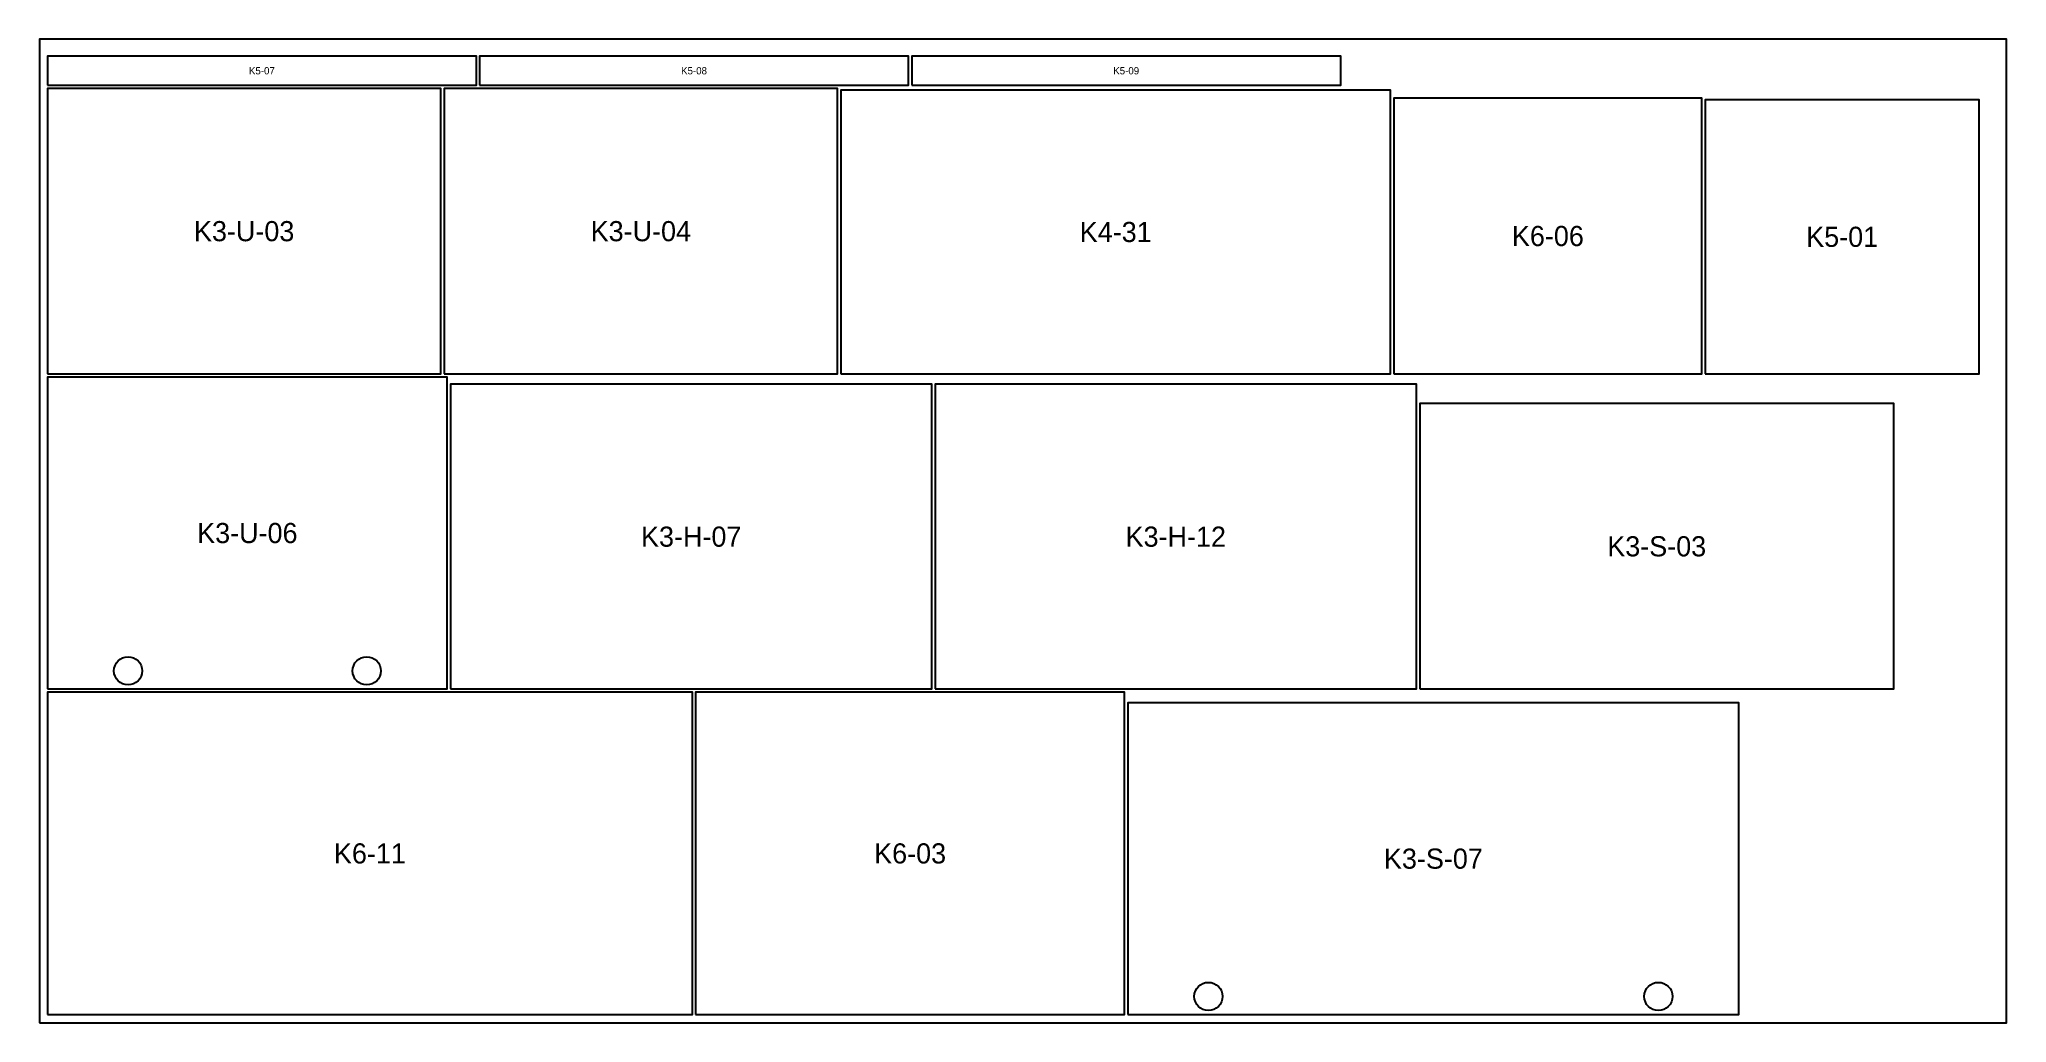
# Model space of a CAD drawing. Header units: millimetres. Extents: x 0 to 2440, y 0 to 1220.
import ezdxf
from ezdxf.enums import TextEntityAlignment as Align

# ---------------------------------------------------------------- set-up
doc = ezdxf.new("R2010")
doc.units = ezdxf.units.MM

msp = doc.modelspace()

# ---------------------------------------------------------------- linework, layer by layer
at = {"layer": 'CUT'}
for points in [[(10, 1163), (542, 1163), (542, 1199), (10, 1199)], [(546, 1163), (1078, 1163), (1078, 1199), (546, 1199)], [(1082, 1163), (1614, 1163), (1614, 1199), (1082, 1199)], [(10, 805), (498, 805), (498, 1159), (10, 1159)], [(502, 805), (990, 805), (990, 1159), (502, 1159)], [(994, 805), (1676, 805), (1676, 1157), (994, 1157)], [(1680, 805), (2062, 805), (2062, 1147), (1680, 1147)], [(2066, 805), (2406, 805), (2406, 1145), (2066, 1145)], [(10, 414), (506, 414), (506, 801), (10, 801)], [(510, 414), (1107, 414), (1107, 792), (510, 792)], [(1111, 414), (1708, 414), (1708, 792), (1111, 792)], [(1712, 414), (2300, 414), (2300, 768), (1712, 768)], [(10, 10), (810, 10), (810, 410), (10, 410)], [(814, 10), (1346, 10), (1346, 410), (814, 410)], [(1350, 10), (2108, 10), (2108, 397), (1350, 397)]]:
    msp.add_lwpolyline(points, close=True, dxfattribs=at)
at = {"layer": 'DRILL_D35_Z13_FACEB'}
for centre in [(110, 436.5), (406, 436.5), (1450, 32.5), (2008, 32.5)]:
    msp.add_circle(centre, 17.5, dxfattribs=at)
at = {"layer": 'SHEET'}
msp.add_lwpolyline([(0, 0), (2440, 0), (2440, 1220), (0, 1220)], close=True, dxfattribs=at)

# ---------------------------------------------------------------- texts
at = {"layer": 'LABEL'}
for s, height, p in [('K5-07', 9, (276, 1181)), ('K5-08', 9, (812, 1181)), ('K5-09', 9, (1348, 1181)), ('K3-U-03', 25, (254, 982)), ('K3-U-04', 25, (746, 982)), ('K4-31', 25, (1335, 981)), ('K6-06', 25, (1871, 976)), ('K5-01', 25, (2236, 975)), ('K3-U-06', 25, (258, 607.5)), ('K3-H-07', 25, (808.5, 603)), ('K3-H-12', 25, (1409.5, 603)), ('K3-S-03', 25, (2006, 591)), ('K6-11', 25, (410, 210)), ('K6-03', 25, (1080, 210)), ('K3-S-07', 25, (1729, 203.5))]:
    msp.add_text(s, height=height, dxfattribs=at).set_placement(p, align=Align.MIDDLE_CENTER)

doc.saveas('drawing.dxf')
